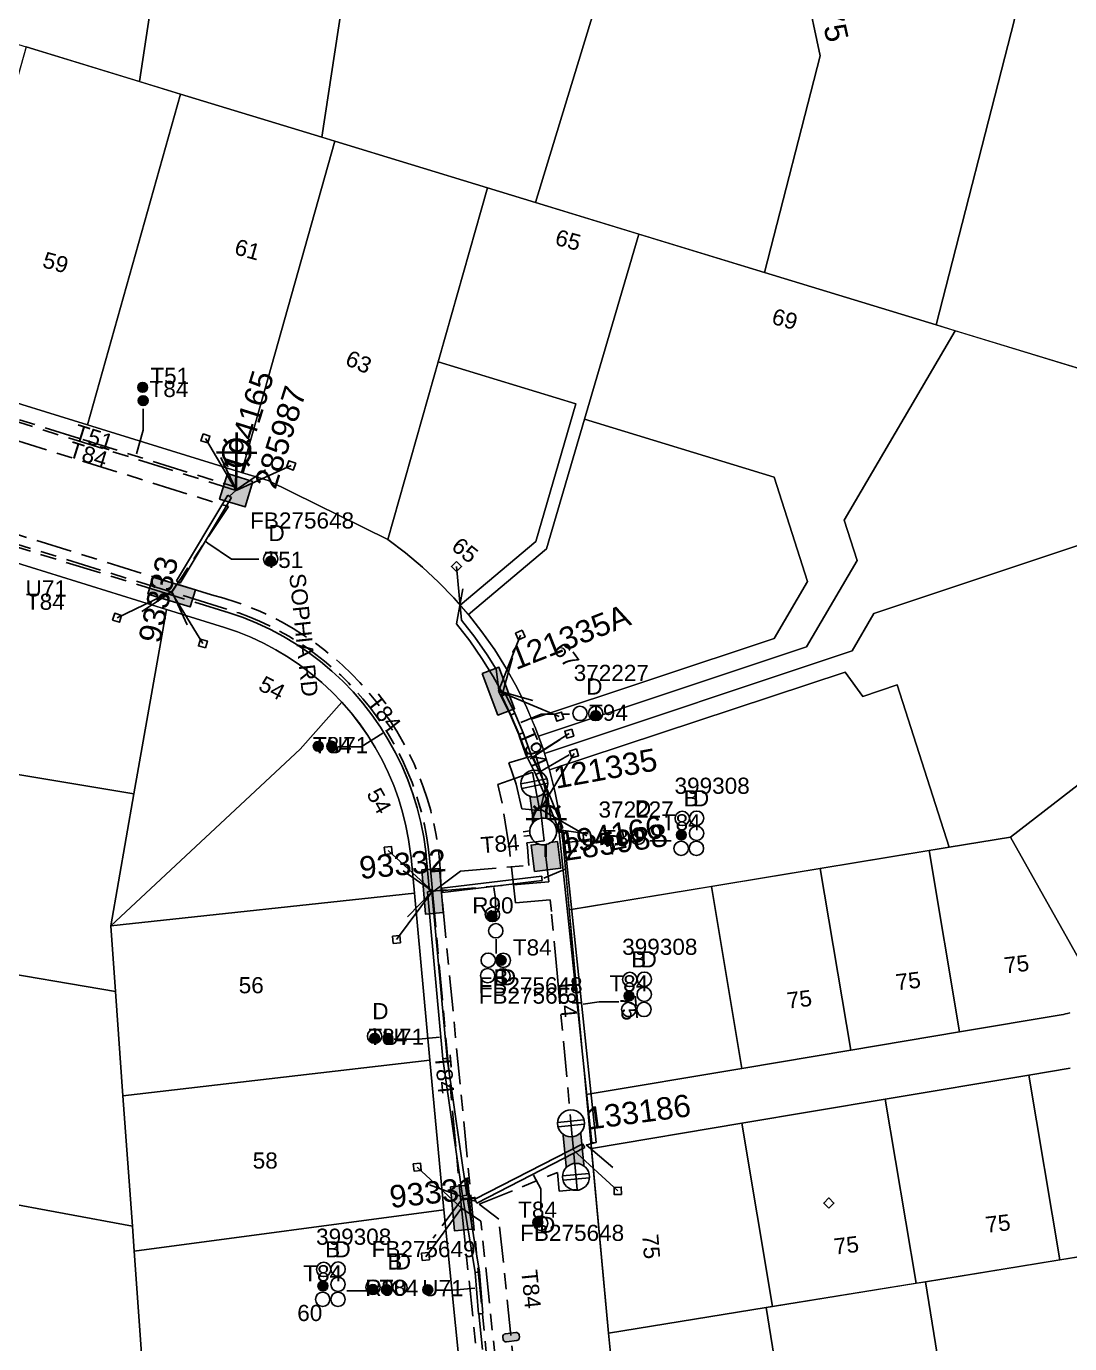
# Model space of a CAD drawing. Header units: metres. Extents: x 282960 to 285195, y 6134329 to 6136665.
# Drawn here: x 283231.8 to 283348.2, y 6135457 to 6135604 of the extents above; entities that cross this region are included whole.
import ezdxf
from ezdxf.enums import TextEntityAlignment as Align

# ---------------------------------------------------------------- set-up
doc = ezdxf.new("R2010")
doc.units = ezdxf.units.M
doc.linetypes.add('Cable Exist UG', pattern=[8.2, 4, -1.2, 1.8, -1.2])
doc.layers.get('0').update_dxf_attribs({"color": 6})
doc.layers.add('Cadastre Land Parcels_SP_EXT', color=9, linetype='Continuous', lineweight=5)
doc.layers.add('Cadastre Roads_SP_EXT', color=9, linetype='Continuous', lineweight=5)
for name, color, linetype in [('Duct_SP_EXT', 7, 'Continuous'), ('Equip_LV_EXT', 7, 'Continuous'), ('Equip_SP_SL_EXT', 7, 'Continuous'), ('Mains_HV_EXT', 7, 'Continuous'), ('Mains_LV_EXT', 7, 'Continuous'), ('Services_SP_EXT', 7, 'Continuous'), ('SupportsUG_SP_LV_EXT', 7, 'Continuous'), ('SupportsUG_SP_LV_SL_EXT', 7, 'Continuous'), ('Trench_SP_EXT', 7, 'Continuous')]:
    doc.layers.add(name, color=color, linetype=linetype)
doc.styles.add('COLUMN_LABEL', font='arial.ttf')
doc.styles.add('iecARIAL', font='arial.ttf', dxfattribs={"height": 2})
doc.styles.add('POLE_LABEL', font='arial.ttf')
doc.styles.get("Standard").update_dxf_attribs({"font": 'arial.ttf'})

# ---------------------------------------------------------------- blocks, each defined once
blk = doc.blocks.new('COLUMN_EXT')
blk.add_hatch(color=256).paths.add_polyline_path([(-1.49, 1.48), (-1.49, -1.49), (1.48, -1.49), (1.48, 1.48)])
blk.add_lwpolyline([(-1.49, -1.49), (1.48, -1.49), (1.48, 1.48), (-1.49, 1.48)], close=True)
for tag, height, style, flags, p in [('ASSET_NUM', 2.5, 'COLUMN_LABEL', 8, (2, 2)), ('STRUCTURE_PLANT_NUMBER', 0.2, 'POLE_LABEL', 9, (1.81, 0.03)), ('STREET_CODE', 0.2, 'COLUMN_LABEL', 9, (1.81, -0.2))]:
    blk.add_attdef(tag, text='', height=height, dxfattribs=dict(style=style, flags=flags)).set_placement(p, align=Align.MIDDLE_LEFT)
at = {"flags": 9}
for tag, p in [('COLUMN_TYPE', (1.81, -0.4)), ('OWNED_BY', (1.81, -0.6)), ('STATE', (1.81, -0.8)), ('USAGE', (1.81, -1)), ('LEGEND', (1.81, -1.2)), ('LOCATION', (1.81, -1.4)), ('STREETNAME', (1.81, -1.6)), ('SUBURB', (1.81, -1.8)), ('NOTES', (1.81, -2))]:
    blk.add_attdef(tag, text='', height=0.2, dxfattribs=at).set_placement(p, align=Align.MIDDLE_LEFT)
at = {"flags": 1}
blk.add_attdef('Z', (1.81, -2.35), '', height=0.2, dxfattribs=at)
blk = doc.blocks.new('PILLAR_EXT')
blk.add_hatch(color=256).paths.add_polyline_path([(-2.475, 0.99), (-2.475, -0.99), (2.475, -0.99), (2.475, 0.99)])
blk.add_lwpolyline([(-2.475, -0.99), (2.475, -0.99), (2.475, 0.99), (-2.475, 0.99)], close=True)
at = {"style": 'iecARIAL', "flags": 8}
blk.add_attdef('ASSET_NUM', (1.5, 3.5), '', height=2.5, dxfattribs=at)
for tag, p, flags in [('OWNED_BY', (0, -0.2), 9), ('STATE', (0, -0.4), 9), ('SUPPORT_TYPE', (0, -0.6), 9), ('USAGE', (0, -0.8), 9), ('LEGEND', (0, -1), 9), ('LOCATION', (0, -1.2), 9), ('NOTES', (0, -1.4), 9), ('PARENT', (0, -1.6), 9), ('STREETNAME', (0, -1.8), 9), ('SUBURB', (0, -2), 1)]:
    blk.add_attdef(tag, p, '', height=0.2, dxfattribs=dict(flags=flags))
blk = doc.blocks.new('DUCT_EXT')
blk.add_circle((0, 0.8), 0.8)
at = {"flags": 1}
blk.add_attdef('Z', (0, 0), '', height=0.2, dxfattribs=at)
at = {"flags": 9}
for tag, p in [('DUCT_CODE', (0, 0)), ('XSECT_TYPE', (0, -0.2)), ('STATE', (0, -0.6)), ('FB_REFERENCE', (0, -0.4)), ('NOTES', (0, -0.8))]:
    blk.add_attdef(tag, text='', height=0.2, dxfattribs=at).set_placement(p, align=Align.MIDDLE_LEFT)
blk = doc.blocks.new('SL_LANTERN_EXT')
at = {"lineweight": 40}
for p, q in [((0, 1.97), (0, 6.47)), ((-1.46, 5.68), (-1.06, 5.28)), ((1.46, 5.68), (1.06, 5.28)), ((-2.25, 4.22), (2.25, 4.22)), ((-1.46, 2.76), (-1.06, 3.16)), ((1.46, 2.76), (1.06, 3.16)), ((0, 0), (0, 2.72))]:
    blk.add_line(p, q, dxfattribs=at)
blk.add_circle((0, 4.22), 1.5, dxfattribs=at)
at = {"style": 'iecARIAL', "flags": 8}
blk.add_attdef('ASSET_NUM', (1.5, 1.5), '', height=2.5, dxfattribs=at)
for tag, p, height, flags in [('OPERATING_VOLTAGE', (0.98, -1.65), 0.2, 9), ('CONSTRUCTED_VOLTAGE', (0.98, -0.65), 0.2, 9), ('CONTROL_TYPE', (0.98, -0.85), 0.2, 9), ('LANTERN_PURPOSE', (0.98, -1.05), 0.2, 9), ('LANTERN_TYPE', (0.98, -1.25), 0.2, 9), ('NO_PHASES', (0.98, -1.45), 0.2, 9), ('LNUMBER', (2.18, -3.25), 2.5, 8), ('ORIENTATION', (0.98, -1.85), 0.2, 9), ('OWNED_BY', (0.98, -2.05), 0.2, 9), ('STATE', (0.98, -2.25), 0.2, 9), ('USAGE', (0.98, -2.45), 0.2, 9), ('CEXIST', (0.98, -2.65), 0.2, 9), ('CNEW', (0.98, -2.85), 0.2, 9), ('CNUMBER', (0.98, -3.05), 0.2, 9), ('CREMOVE', (0.98, -3.25), 0.2, 9), ('CREPLACE', (0.98, -3.45), 0.2, 9), ('LKINGHEIGHT', (0.98, -3.65), 0.2, 9), ('LBRACKET', (0.98, -3.85), 0.2, 9), ('LBRACKETVOCAB', (0.98, -4.05), 0.2, 9), ('LCATEGORY', (0.98, -4.25), 0.2, 9), ('LCHARGE1', (0.98, -4.45), 0.2, 9), ('LCHARGE1PERCENT', (0.98, -4.65), 0.2, 9), ('LCHARGE2', (0.98, -4.85), 0.2, 9), ('LCHARGE2PERCENT', (0.98, -5.05), 0.2, 9), ('LCHARGE3', (0.98, -5.25), 0.2, 9), ('LCHARGE3PERCENT', (0.98, -5.45), 0.2, 9), ('LEXIST', (0.98, -5.65), 0.2, 9), ('LLAMP', (0.98, -5.85), 0.2, 9), ('LLAMPVOCAB', (0.98, -6.05), 0.2, 9), ('LMAST', (0.98, -6.25), 0.2, 9), ('LMASTVOCAB', (0.98, -6.45), 0.2, 9), ('LNEW', (0.98, -6.65), 0.2, 9), ('LANTNUMBER', (0.98, -6.85), 0.2, 9), ('LOUTREACH', (0.98, -7.25), 0.2, 9), ('LOUTREACHVOCAB', (0.98, -7.45), 0.2, 9), ('LRATECODE', (0.98, -7.65), 0.2, 9), ('LREMOVE', (0.98, -7.85), 0.2, 9), ('LREPLACE', (0.98, -8.05), 0.2, 9), ('LTYPE', (0.98, -8.25), 0.2, 9), ('LTYPEVOCAB', (0.98, -8.45), 0.2, 9), ('LEGEND', (0.98, -8.65), 0.2, 9), ('LOCATION', (0.98, -8.85), 0.2, 9), ('STREETNAME', (0.98, -9.25), 0.2, 9), ('SUBURB', (0.98, -9.45), 0.2, 1), ('NOTES', (0.98, -9.05), 0.2, 9)]:
    blk.add_attdef(tag, p, '', height=height, dxfattribs=dict(flags=flags))
blk = doc.blocks.new('CCP_EXT')
at = {"flags": 9}
for tag, p in [('STATE', (0, -1.8)), ('LIFE_SUPPORT', (0, -1.6)), ('NOTES', (0, -2))]:
    blk.add_attdef(tag, text='', height=0.2, dxfattribs=at).set_placement(p, align=Align.MIDDLE_LEFT)
blk.add_wipeout([(0, 0.57), (0.57, 0), (0, -0.57), (-0.57, 0)])
blk.add_lwpolyline([(-0.57, 0), (0, 0.57), (0.57, 0), (0, -0.57), (-0.57, 0)])
at = {"flags": 1}
blk.add_attdef('Z', (0, 0), '', height=0.2, dxfattribs=at)
at = {"flags": 9}
for tag, p in [('CCP_TYPE', (0, 0)), ('CONSTRUCTED_VOLTAGE', (0, -0.2)), ('OPERATING_VOLTAGE', (0, -0.6)), ('ORIENTATION', (0, -0.8)), ('OWNED_BY', (0, -1)), ('NO_PHASES', (0, -0.4)), ('USAGE', (0, -1.2)), ('LEGEND', (0, -1.4))]:
    blk.add_attdef(tag, text='', height=0.2, dxfattribs=at).set_placement(p, align=Align.MIDDLE_LEFT)
blk = doc.blocks.new('LV_STJ_EXT')
h = blk.add_hatch(color=256)
edge = h.paths.add_edge_path()
edge.add_ellipse((-0.59, 0.13), major_axis=(0.226, 0.226), ratio=1, start_angle=45, end_angle=135)
edge.add_line((-0.91, 0.13), (-0.91, -0.13))
edge.add_ellipse((-0.59, -0.13), major_axis=(0.226, 0.226), ratio=1, start_angle=135, end_angle=225)
edge.add_line((-0.59, -0.45), (0.59, -0.45))
edge.add_ellipse((0.59, -0.13), major_axis=(-0.226, 0.226), ratio=1, start_angle=135, end_angle=225)
edge.add_line((0.91, -0.13), (0.91, 0.13))
edge.add_ellipse((0.59, 0.13), major_axis=(-0.226, 0.226), ratio=1, start_angle=225, end_angle=315)
edge.add_line((0.59, 0.45), (-0.59, 0.45))
blk.add_lwpolyline([(-0.91, 0.13), (-0.91, -0.13, 0.414214), (-0.59, -0.45), (0.59, -0.45, 0.414214), (0.91, -0.13), (0.91, 0.13, 0.414214), (0.59, 0.45), (-0.59, 0.45, 0.414214)], format="xyb", close=True)
at = {"flags": 1}
blk.add_attdef('Z', (0, 0), '', height=0.2, dxfattribs=at)
at = {"flags": 9}
for tag, p in [('ORIENTATION', (0, 0)), ('USAGE', (0, -0.2)), ('LEGEND', (0, -0.4)), ('NOTES', (0, -0.6))]:
    blk.add_attdef(tag, text='', height=0.2, dxfattribs=at).set_placement(p, align=Align.MIDDLE_LEFT)
blk = doc.blocks.new('LV_UG_LINKS_CLOSED_EXT')
blk.add_wipeout([(-1.06, 1.06), (-1.18, 0.92), (-1.29, 0.76), (-1.37, 0.59), (-1.43, 0.42), (-1.48, 0.23), (-1.49, 0.05), (-1.49, -0.14), (-1.46, -0.33), (-1.41, -0.51), (-1.33, -0.68), (-1.24, -0.84), (-1.12, -0.99), (-0.99, -1.12), (-0.84, -1.24), (-0.68, -1.33), (-0.51, -1.41), (-0.33, -1.46), (-0.14, -1.49), (0.05, -1.49), (0.23, -1.48), (0.42, -1.43), (0.59, -1.37), (0.76, -1.29), (0.92, -1.18), (1.06, -1.06), (1.18, -0.92), (1.29, -0.76), (1.37, -0.59), (1.43, -0.42), (1.48, -0.23), (1.49, -0.05), (1.49, 0.14), (1.46, 0.33), (1.41, 0.51), (1.33, 0.68), (1.24, 0.84), (1.12, 0.99), (0.99, 1.12), (0.84, 1.24), (0.68, 1.33), (0.51, 1.41), (0.33, 1.46), (0.14, 1.49), (-0.05, 1.49), (-0.23, 1.48), (-0.42, 1.43), (-0.59, 1.37), (-0.76, 1.29), (-0.92, 1.18)])
for p, q in [((-0.25, -1.48), (-0.25, 1.48)), ((0.25, -1.48), (0.25, 1.48))]:
    blk.add_line(p, q)
blk.add_circle((0, 0), 1.5)
at = {"flags": 9}
for tag, p in [('ACTUAL_STATUS', (0, 0)), ('CONSTRUCTED_VOLTAGE', (0, -0.2)), ('OPERATING_VOLTAGE', (0, -0.6)), ('ORIENTATION', (0, -0.8)), ('STATE', (0, -1)), ('SWITCH_TYPE', (0, -1.2)), ('NO_PHASES', (0, -0.4)), ('USAGE', (0, -1.4)), ('NOTES', (0, -1.6))]:
    blk.add_attdef(tag, text='', height=0.2, dxfattribs=at).set_placement(p, align=Align.MIDDLE_LEFT)
at = {"flags": 1}
blk.add_attdef('Z', (0, 0), '', height=0.2, dxfattribs=at)
blk = doc.blocks.new('LV_UG_LINKS_OPEN_EXT')
for p, q in [((-0.25, 1.47), (-0.25, 2.22)), ((0.25, 1.47), (0.25, 2.22)), ((-0.25, -1.47), (-0.25, -2.22)), ((0.25, -1.47), (0.25, -2.22))]:
    blk.add_line(p, q)
at = {"flags": 9}
for tag, p in [('ACTUAL_STATUS', (0, 0)), ('CONSTRUCTED_VOLTAGE', (0, -0.2)), ('OPERATING_VOLTAGE', (0, -0.6)), ('ORIENTATION', (0, -0.8)), ('STATE', (0, -1)), ('SWITCH_TYPE', (0, -1.2)), ('NO_PHASES', (0, -0.4)), ('USAGE', (0, -1.4)), ('NOTES', (0, -1.6))]:
    blk.add_attdef(tag, text='', height=0.2, dxfattribs=at).set_placement(p, align=Align.MIDDLE_LEFT)
at = {"flags": 1}
blk.add_attdef('Z', (0, 0), '', height=0.2, dxfattribs=at)
blk.add_wipeout([(-0.25, 1.47), (-0.43, 1.43), (-0.61, 1.36), (-0.77, 1.28), (-0.93, 1.17), (-1.07, 1.05), (-1.19, 0.9), (-1.29, 0.75), (-1.38, 0.58), (-1.44, 0.4), (-1.48, 0.22), (-1.49, 0.03), (-1.49, -0.16), (-1.45, -0.34), (-1.4, -0.52), (-1.32, -0.69), (-1.23, -0.85), (-1.11, -1), (-0.98, -1.13), (-0.83, -1.24), (-0.66, -1.34), (-0.49, -1.41), (-0.31, -1.46), (-0.13, -1.49), (0.06, -1.49), (0.25, -1.47), (0.43, -1.43), (0.61, -1.36), (0.77, -1.28), (0.93, -1.17), (1.07, -1.05), (1.19, -0.9), (1.29, -0.75), (1.38, -0.58), (1.44, -0.4), (1.48, -0.22), (1.49, -0.03), (1.49, 0.16), (1.45, 0.34), (1.4, 0.52), (1.32, 0.69), (1.23, 0.85), (1.11, 1), (0.98, 1.13), (0.83, 1.24), (0.66, 1.34), (0.49, 1.41), (0.31, 1.46), (0.13, 1.49), (-0.06, 1.49)])
blk.add_lwpolyline([(0, -1.49, 1), (0, 1.49, 1)], format="xyb", close=True)
blk = doc.blocks.new('CABLE_LARGE_EXT')
h = blk.add_hatch(color=256)
edge = h.paths.add_edge_path()
edge.add_arc((0, 0.55), 0.55, 0, 360)
blk.add_circle((0, 0.55), 0.55)
at = {"flags": 1}
blk.add_attdef('Z', (0, 0), '', height=0.2, dxfattribs=at)
at = {"flags": 9}
for tag, p in [('COND_CODE', (0, 0)), ('STATE', (0, -0.4)), ('XSECT_SIZE', (0, -0.6)), ('FB_REFERENCE', (0, -0.2)), ('NOTES', (0, -0.8))]:
    blk.add_attdef(tag, text='', height=0.2, dxfattribs=at).set_placement(p, align=Align.MIDDLE_LEFT)

msp = doc.modelspace()

# ---------------------------------------------------------------- linework, layer by layer
at = {"layer": 'Cadastre Land Parcels_SP_EXT', "linetype": 'Continuous'}
for points in [[(283269.18, 6135620.37), (283270.05, 6135626.12), (283236.28, 6135638.99), (283236.04, 6135638.76), (283235.79, 6135638.53), (283235.54, 6135638.31), (283235.28, 6135638.1), (283235.02, 6135637.89), (283234.75, 6135637.69), (283234.48, 6135637.5), (283234.2, 6135637.31), (283233.92, 6135637.13), (283233.64, 6135636.95), (283233.35, 6135636.79), (283233.05, 6135636.63), (283249.01, 6135627.78), (283244.47, 6135597.8), (283249.05, 6135596.4), (283264.82, 6135591.58), (283269.18, 6135620.37)], [(283361.91, 6135601.67), (283363.01, 6135605.95), (283329.89, 6135621.48), (283329.88, 6135621.14), (283329.86, 6135620.81), (283329.83, 6135620.48), (283329.79, 6135620.15), (283329.74, 6135619.82), (283329.69, 6135619.49), (283329.63, 6135619.16), (283329.56, 6135618.84), (283329.49, 6135618.51), (283329.4, 6135618.19), (283329.31, 6135617.87), (283329.21, 6135617.55), (283329.1, 6135617.24), (283328.99, 6135616.92), (283328.87, 6135616.61), (283342.06, 6135604.71), (283333.32, 6135570.64), (283352.46, 6135564.79), (283361.91, 6135601.67)], [(283269.18, 6135620.37), (283264.82, 6135591.58), (283266.26, 6135591.14), (283283.29, 6135585.93), (283288.64, 6135584.3), (283296.4, 6135609.8), (283303.24, 6135616.01), (283303.1, 6135616.31), (283302.97, 6135616.62), (283302.85, 6135616.93), (283302.73, 6135617.24), (283302.62, 6135617.55), (283302.52, 6135617.87), (283302.43, 6135618.19), (283302.34, 6135618.51), (283302.27, 6135618.84), (283302.2, 6135619.16), (283302.13, 6135619.49), (283302.08, 6135619.82), (283302.03, 6135620.15), (283302, 6135620.48), (283301.97, 6135620.81), (283293.83, 6135616.23), (283269.18, 6135620.37)], [(283221.45, 6135564.8), (283226.6, 6135563.2), (283238.65, 6135559.48), (283249.05, 6135596.4), (283231.83, 6135601.66), (283221.45, 6135564.8)], [(283238.65, 6135559.48), (283255.85, 6135554.16), (283266.26, 6135591.14), (283264.82, 6135591.58), (283249.05, 6135596.4), (283238.65, 6135559.48)], [(283255.85, 6135554.16), (283258.83, 6135553.29), (283272.17, 6135546.68), (283283.29, 6135585.93), (283266.26, 6135591.14), (283255.85, 6135554.16)], [(283289.87, 6135545.64), (283294.11, 6135560.13), (283300.15, 6135580.78), (283288.64, 6135584.3), (283283.29, 6135585.93), (283277.79, 6135566.52), (283293.14, 6135561.82), (283288.67, 6135546.46), (283280.25, 6135539.36), (283281.16, 6135538.32), (283289.87, 6135545.64)], [(283318.87, 6135534.71), (283324.52, 6135544.36), (283323.07, 6135548.86), (283335.45, 6135569.99), (283333.32, 6135570.64), (283314.2, 6135576.48), (283300.15, 6135580.78), (283294.11, 6135560.13), (283315.25, 6135553.66), (283319, 6135542), (283315.28, 6135535.64), (283288.21, 6135526.63), (283288.63, 6135525.65), (283288.97, 6135524.74), (283318.87, 6135534.71)], [(283323.95, 6135534.27), (283326.38, 6135538.42), (283363.88, 6135550.92), (283367.39, 6135560.23), (283352.46, 6135564.79), (283335.45, 6135569.99), (283323.07, 6135548.86), (283324.52, 6135544.36), (283318.87, 6135534.71), (283288.97, 6135524.74), (283289.48, 6135523.34), (283289.64, 6135522.81), (283323.95, 6135534.27)], [(283288.67, 6135546.46), (283293.14, 6135561.82), (283277.79, 6135566.52), (283272.17, 6135546.68), (283274.14, 6135545.2), (283276.03, 6135543.62), (283277.83, 6135541.95), (283279.54, 6135540.18), (283280.25, 6135539.36), (283288.67, 6135546.46)], [(283315.28, 6135535.64), (283319, 6135542), (283315.25, 6135553.66), (283294.11, 6135560.13), (283289.87, 6135545.64), (283281.16, 6135538.32), (283282.67, 6135536.38), (283284.09, 6135534.37), (283285.39, 6135532.28), (283286.59, 6135530.13), (283287.67, 6135527.92), (283288.21, 6135526.63), (283315.28, 6135535.64)], [(283363.88, 6135550.92), (283326.38, 6135538.42), (283323.95, 6135534.27), (283289.64, 6135522.81), (283290.2, 6135520.99), (283323.19, 6135531.88), (283325.14, 6135529.17), (283328.99, 6135530.46), (283334.8, 6135512.36), (283341.63, 6135513.49), (283353.14, 6135522.37), (283363.88, 6135550.92)], [(283243.84, 6135518.31), (283247.46, 6135538.9), (283222.32, 6135546.7), (283217.88, 6135543.93), (283217.64, 6135542.42), (283214.61, 6135523.18), (283243.84, 6135518.31)], [(283262.38, 6135523.31), (283267.03, 6135528.54), (283265.94, 6135529.67), (283264.79, 6135530.74), (283263.59, 6135531.76), (283262.33, 6135532.7), (283261.03, 6135533.58), (283259.68, 6135534.39), (283258.3, 6135535.13), (283256.87, 6135535.79), (283255.41, 6135536.38), (283253.93, 6135536.89), (283247.46, 6135538.9), (283243.84, 6135518.31), (283241.25, 6135503.58), (283262.38, 6135523.31)], [(283323.19, 6135531.88), (283290.2, 6135520.99), (283290.8, 6135518.6), (283291.27, 6135516.18), (283291.61, 6135513.74), (283291.71, 6135512.76), (283292.4, 6135505.36), (283334.8, 6135512.36), (283328.99, 6135530.46), (283325.14, 6135529.17), (283323.19, 6135531.88)], [(283275.13, 6135507.24), (283274.76, 6135511.22), (283274.71, 6135511.66), (283274.49, 6135513.21), (283274.19, 6135514.76), (283273.81, 6135516.28), (283273.36, 6135517.78), (283272.82, 6135519.26), (283272.21, 6135520.71), (283271.52, 6135522.12), (283270.76, 6135523.5), (283269.93, 6135524.83), (283269.02, 6135526.12), (283268.06, 6135527.35), (283267.03, 6135528.54), (283262.38, 6135523.31), (283241.25, 6135503.58), (283275.13, 6135507.24)], [(283243.84, 6135518.31), (283214.61, 6135523.18), (283211.18, 6135501.45), (283241.78, 6135496.27), (283241.25, 6135503.58), (283243.84, 6135518.31)], [(283335.95, 6135491.75), (283332.56, 6135511.99), (283320.41, 6135509.98), (283323.81, 6135489.71), (283335.95, 6135491.75)], [(283323.81, 6135489.71), (283320.41, 6135509.98), (283308.26, 6135507.98), (283311.66, 6135487.67), (283323.81, 6135489.71)], [(283276.86, 6135488.61), (283275.13, 6135507.24), (283241.25, 6135503.58), (283241.78, 6135496.27), (283242.62, 6135484.61), (283276.86, 6135488.61)], [(283311.66, 6135487.67), (283308.26, 6135507.98), (283292.4, 6135505.36), (283294.31, 6135484.75), (283311.66, 6135487.67)], [(283278.42, 6135471.88), (283276.86, 6135488.61), (283242.62, 6135484.61), (283243.67, 6135470.08), (283243.87, 6135467.28), (283278.42, 6135471.88)], [(283332.15, 6135463.88), (283347.13, 6135466.31), (283343.67, 6135486.93), (283327.66, 6135484.24), (283331.09, 6135463.71), (283332.15, 6135463.88)], [(283331.09, 6135463.71), (283327.66, 6135484.24), (283311.65, 6135481.55), (283315.07, 6135461.11), (283331.09, 6135463.71)], [(283314.36, 6135460.99), (283315.07, 6135461.11), (283311.65, 6135481.55), (283294.87, 6135478.73), (283296.78, 6135458.14), (283314.36, 6135460.99)], [(283243.67, 6135470.08), (283213.15, 6135475.72), (283213.08, 6135474.99), (283212.97, 6135474.26), (283212.83, 6135473.55), (283212.65, 6135472.83), (283212.43, 6135472.13), (283212.17, 6135471.45), (283211.88, 6135470.77), (283211.56, 6135470.12), (283211.19, 6135469.48), (283210.8, 6135468.86), (283210.38, 6135468.26), (283209.92, 6135467.69), (283209.44, 6135467.14), (283208.92, 6135466.61), (283208.38, 6135466.12), (283207.82, 6135465.65), (283207.61, 6135465.49), (283229.87, 6135432.78), (283237.4, 6135442.77), (283244.92, 6135452.73), (283243.87, 6135467.28), (283243.67, 6135470.08)], [(283281.01, 6135446.07), (283278.42, 6135471.88), (283243.87, 6135467.28), (283244.92, 6135452.73), (283281.01, 6135446.07)], [(283349.94, 6135466.76), (283332.15, 6135463.88), (283337.86, 6135428.35), (283355.6, 6135431.28), (283349.94, 6135466.76)], [(283320.11, 6135425.42), (283337.86, 6135428.35), (283332.15, 6135463.88), (283314.36, 6135460.99), (283320.11, 6135425.42)], [(283320.11, 6135425.42), (283314.36, 6135460.99), (283296.78, 6135458.14), (283299.99, 6135426.15), (283304.33, 6135422.82), (283320.11, 6135425.42)]]:
    msp.add_lwpolyline(points, close=True, dxfattribs=at)
for points in [[(283220.32, 6135605.18), (283231.83, 6135601.66), (283244.47, 6135597.8), (283249.01, 6135627.78)], [(283296.4, 6135609.8), (283288.64, 6135584.3), (283314.2, 6135576.48), (283320.41, 6135600.66), (283318.81, 6135608.21)], [(283318.81, 6135608.21), (283320.41, 6135600.66), (283314.2, 6135576.48), (283333.32, 6135570.64), (283342.06, 6135604.71)], [(283353.14, 6135522.37), (283341.63, 6135513.49), (283351.55, 6135495.81)], [(283351.55, 6135495.81), (283341.63, 6135513.49), (283334.8, 6135512.36), (283332.56, 6135511.99), (283335.95, 6135491.75), (283347.29, 6135493.65), (283347.29, 6135493.65), (283347.53, 6135493.7), (283347.77, 6135493.75), (283348, 6135493.81), (283348.24, 6135493.87)], [(283213.15, 6135475.72), (283243.67, 6135470.08), (283242.62, 6135484.61), (283241.78, 6135496.27), (283241.78, 6135496.27), (283211.18, 6135501.45)], [(283348.24, 6135493.87), (283348, 6135493.81), (283347.77, 6135493.75), (283347.53, 6135493.7), (283347.29, 6135493.65), (283335.95, 6135491.75), (283323.81, 6135489.71), (283311.66, 6135487.67), (283294.31, 6135484.75), (283294.87, 6135478.73), (283311.65, 6135481.55), (283327.66, 6135484.24), (283343.67, 6135486.93), (283348.29, 6135487.71)], [(283348.29, 6135487.71), (283343.67, 6135486.93), (283347.13, 6135466.31), (283349.94, 6135466.76)]]:
    msp.add_lwpolyline(points, dxfattribs=at)
at = {"layer": 'Duct_SP_EXT'}
for p, q in [((283248.58, 6135542.07), (283254.31, 6135551.63)), ((283248.99, 6135541.83), (283254.72, 6135551.39)), ((283254.31, 6135551.63), (283254.52, 6135551.51)), ((283254.72, 6135551.39), (283254.52, 6135551.51)), ((283248.58, 6135542.07), (283248.78, 6135541.95)), ((283248.99, 6135541.83), (283248.78, 6135541.95)), ((283284.77, 6135529.4), (283284.98, 6135529.52)), ((283284.87, 6135529.23), (283284.77, 6135529.4)), ((283284.87, 6135529.23), (283285.08, 6135529.34)), ((283285.9, 6135527.11), (283284.87, 6135529.23)), ((283285.19, 6135529.63), (283284.98, 6135529.52)), ((283285.29, 6135529.45), (283285.08, 6135529.34)), ((283285.29, 6135529.45), (283285.19, 6135529.63)), ((283286.34, 6135527.31), (283285.29, 6135529.45)), ((283285.9, 6135527.11), (283286.12, 6135527.21)), ((283286.83, 6135524.94), (283285.9, 6135527.11)), ((283286.34, 6135527.31), (283286.12, 6135527.21)), ((283287.27, 6135525.11), (283286.34, 6135527.31)), ((283286.83, 6135524.94), (283287.05, 6135525.03)), ((283287.64, 6135522.72), (283286.83, 6135524.94)), ((283287.27, 6135525.11), (283287.05, 6135525.03)), ((283288.09, 6135522.87), (283287.27, 6135525.11)), ((283287.64, 6135522.72), (283287.86, 6135522.8)), ((283287.75, 6135522.36), (283287.64, 6135522.72)), ((283287.75, 6135522.36), (283287.98, 6135522.43)), ((283287.76, 6135522.32), (283287.98, 6135522.43)), ((283288.09, 6135522.87), (283287.86, 6135522.8)), ((283288.19, 6135522.54), (283287.98, 6135522.43)), ((283288.21, 6135522.5), (283287.98, 6135522.43)), ((283288.21, 6135522.5), (283288.09, 6135522.87)), ((283278.19, 6135507.8), (283289.33, 6135509.13)), ((283278.25, 6135507.32), (283289.39, 6135508.65)), ((283289.33, 6135509.13), (283289.36, 6135508.89)), ((283289.39, 6135508.65), (283289.36, 6135508.89)), ((283276.58, 6135507.37), (283276.82, 6135507.4)), ((283278.32, 6135488.74), (283276.58, 6135507.37)), ((283277.06, 6135507.42), (283276.82, 6135507.4)), ((283278.79, 6135488.8), (283277.06, 6135507.42)), ((283278.19, 6135507.8), (283278.22, 6135507.56)), ((283278.25, 6135507.32), (283278.22, 6135507.56)), ((283278.32, 6135488.74), (283278.56, 6135488.77)), ((283280.49, 6135473.46), (283278.32, 6135488.74)), ((283278.79, 6135488.8), (283278.56, 6135488.77)), ((283280.97, 6135473.53), (283278.79, 6135488.8)), ((283294.13, 6135478.84), (283294.02, 6135479.05)), ((283295.42, 6135479.42), (283295.18, 6135479.39)), ((283280.49, 6135473.46), (283280.73, 6135473.49)), ((283280.58, 6135473.06), (283280.82, 6135473.1)), ((283280.58, 6135473.06), (283281.9, 6135464.9)), ((283280.97, 6135473.53), (283280.73, 6135473.49)), ((283281.05, 6135473.14), (283280.82, 6135473.1)), ((283281.05, 6135473.14), (283282.38, 6135464.96)), ((283281.86, 6135473.07), (283281.97, 6135472.86)), ((283282.08, 6135472.64), (283281.97, 6135472.86)), ((283281.9, 6135464.9), (283282.14, 6135464.93)), ((283281.9, 6135464.9), (283282.28, 6135460.28)), ((283282.38, 6135464.96), (283282.14, 6135464.93)), ((283282.38, 6135464.96), (283282.76, 6135460.32)), ((283282.28, 6135460.28), (283282.52, 6135460.3)), ((283282.76, 6135460.32), (283282.52, 6135460.3))]:
    msp.add_line(p, q, dxfattribs=at)
for points in [[(283244.87, 6135561.26), (283244.87, 6135558.88), (283244.12, 6135556.27)], [(283257.76, 6135544.5), (283254.72, 6135544.5), (283252.09, 6135546.3), (283251.89, 6135546.43)], [(283292.43, 6135527.22), (283289.27, 6135527.22), (283287.01, 6135526.27)], [(283266.61, 6135523.57), (283269.2, 6135523.57), (283271.61, 6135525.08)], [(283303.77, 6135513.06), (283301.41, 6135513.06)], [(283284.16, 6135505.2), (283284.17, 6135506.59), (283284, 6135507.87)], [(283284.26, 6135500.51), (283284.26, 6135502.09)], [(283297.93, 6135495.09), (283295.74, 6135495.09), (283293.96, 6135494.85)], [(283272.87, 6135490.95), (283275.63, 6135490.95), (283277.94, 6135491.18)], [(283289.25, 6135471.72), (283289.25, 6135474.23), (283288.43, 6135475.75)], [(283267.58, 6135462.85), (283269.8, 6135462.85)], [(283277.65, 6135462.92), (283279.42, 6135462.92), (283281.89, 6135463.17)]]:
    msp.add_lwpolyline(points, dxfattribs=at)
at = {"layer": 'Mains_LV_EXT', "linetype": 'Cable Exist UG'}
for points in [[(283247.96, 6135540.86), (283199.78, 6135555.77)], [(283289.81, 6135511.29), (283290.12, 6135508.49), (283277.15, 6135507.44)], [(283277.15, 6135507.44), (283280.38, 6135472.1)], [(283280.38, 6135472.15), (283283.09, 6135446.04)]]:
    msp.add_lwpolyline(points, dxfattribs=at)
for points in [[(283279.65, 6135417.67), (283280.52, 6135420.02), (283280.52, 6135420.02, 0.112415), (283283.67, 6135439.44), (283283.67, 6135439.44), (283283.38, 6135442.74), (283285.2, 6135445.16), (283282.55, 6135470.65), (283280.38, 6135472.1)], [(283288.84, 6135394.53), (283288.01, 6135401.56), (283284.35, 6135405.23), (283284.35, 6135405.23), (283281.61, 6135418.1), (283282.37, 6135419.27), (283282.37, 6135419.27, 0.112415), (283285.67, 6135439.56), (283285.67, 6135439.56), (283285.67, 6135439.59), (283285.44, 6135442.15), (283287.27, 6135444.58), (283285.91, 6135457.71)]]:
    msp.add_lwpolyline(points, format="xyb", dxfattribs=at)
at = {"layer": 'Trench_SP_EXT', "linetype": 'Cable Exist UG'}
for points in [[(283255.23, 6135552.22), (283253.32, 6135556.34)], [(283255.23, 6135552.22), (283259.07, 6135554.84)], [(283254.49, 6135551.52), (283255.21, 6135552.15)], [(283247.95, 6135540.53), (283222.83, 6135548.32), (283221.23, 6135548.8)], [(283248.06, 6135540.88), (283248.88, 6135542.1)], [(283248.08, 6135540.84), (283244.23, 6135538.34)], [(283248.11, 6135540.81), (283250, 6135536.68)], [(283285.1, 6135529.3), (283283.93, 6135531.42), (283282.67, 6135533.43), (283281.31, 6135535.37), (283279.82, 6135537.27), (283280.55, 6135541.35)], [(283284.98, 6135529.67), (283286.21, 6135533.94)], [(283284.51, 6135529.8), (283289.17, 6135528.49)], [(283277.15, 6135507.44), (283273.35, 6135510.09)], [(283289.58, 6135508.92), (283291.94, 6135509.92)], [(283277.15, 6135507.44), (283273.91, 6135504.11)], [(283278.69, 6135507.61), (283277.15, 6135507.44)], [(283294.28, 6135479.1), (283295.18, 6135479.39)], [(283294.28, 6135479.14), (283297.27, 6135476.63)], [(283280.58, 6135473.32), (283276.65, 6135474.73)], [(283280.62, 6135473.32), (283277.23, 6135468.75)], [(283280.82, 6135473.1), (283281.97, 6135472.86)], [(283282.3, 6135460.3), (283282.73, 6135456.14)]]:
    msp.add_lwpolyline(points, dxfattribs=at)

# ---------------------------------------------------------------- block references
at = {"layer": 'Duct_SP_EXT'}
for name, p in [('CABLE_LARGE_EXT', (283244.82, 6135563.12)), ('CABLE_LARGE_EXT', (283244.87, 6135561.64)), ('DUCT_EXT', (283259.1, 6135543.72)), ('CABLE_LARGE_EXT', (283259.1, 6135543.72)), ('DUCT_EXT', (283293.6, 6135526.49)), ('DUCT_EXT', (283295.35, 6135526.49)), ('CABLE_LARGE_EXT', (283295.35, 6135526.49)), ('CABLE_LARGE_EXT', (283264.4, 6135523.07)), ('CABLE_LARGE_EXT', (283265.9, 6135523.08)), ('DUCT_EXT', (283305.01, 6135514.77)), ('DUCT_EXT', (283306.62, 6135514.8)), ('DUCT_EXT', (283300.07, 6135512.66)), ('CABLE_LARGE_EXT', (283304.91, 6135513.18)), ('DUCT_EXT', (283306.61, 6135513.11)), ('CABLE_LARGE_EXT', (283296.74, 6135512.63)), ('DUCT_EXT', (283304.89, 6135511.43)), ('DUCT_EXT', (283306.59, 6135511.43)), ('DUCT_EXT', (283283.84, 6135504.06)), ('CABLE_LARGE_EXT', (283283.77, 6135504.12)), ('DUCT_EXT', (283284.21, 6135502.23)), ('DUCT_EXT', (283299.16, 6135496.8)), ('DUCT_EXT', (283300.78, 6135496.83)), ('DUCT_EXT', (283300.77, 6135495.14)), ('DUCT_EXT', (283299.05, 6135493.46)), ('CABLE_LARGE_EXT', (283299.07, 6135495.21)), ('DUCT_EXT', (283300.75, 6135493.46)), ('DUCT_EXT', (283270.69, 6135490.48)), ('CABLE_LARGE_EXT', (283270.69, 6135490.48)), ('CABLE_LARGE_EXT', (283272.19, 6135490.47)), ('CABLE_LARGE_EXT', (283288.89, 6135469.95)), ('DUCT_EXT', (283289.21, 6135469.6)), ('DUCT_EXT', (283265.01, 6135464.45)), ('DUCT_EXT', (283266.62, 6135464.48)), ('DUCT_EXT', (283266.61, 6135462.79)), ('DUCT_EXT', (283264.9, 6135461.11)), ('CABLE_LARGE_EXT', (283264.92, 6135462.86)), ('DUCT_EXT', (283266.6, 6135461.11)), ('DUCT_EXT', (283270.51, 6135462.46)), ('CABLE_LARGE_EXT', (283270.51, 6135462.46)), ('CABLE_LARGE_EXT', (283272.01, 6135462.44)), ('DUCT_EXT', (283273.51, 6135462.43)), ('CABLE_LARGE_EXT', (283276.62, 6135462.43))]:
    msp.add_blockref(name, p, dxfattribs=at)
for name, p, rotation in [('DUCT_EXT', (283282.56, 6135499.77), 268.5121324746359), ('DUCT_EXT', (283284.25, 6135499.74), 269.473817344045), ('CABLE_LARGE_EXT', (283284.25, 6135499.74), 270.9291112659917), ('DUCT_EXT', (283282.5, 6135498.03), 269.9999999999998), ('DUCT_EXT', (283284.2, 6135498), 269.9999999999998)]:
    msp.add_blockref(name, p, dxfattribs=dict(at, rotation=rotation))
at = {"layer": 'Equip_LV_EXT', "rotation": 7.17499365033841}
msp.add_blockref('LV_STJ_EXT', (283285.92, 6135457.69), dxfattribs=at)
at = {"layer": 'Equip_SP_SL_EXT'}
ref = msp.add_blockref('SL_LANTERN_EXT', (283255.25, 6135552.18), dxfattribs=dict(at, rotation=359.2782889867547))
ref.add_attrib('ASSET_NUM', '194165', dxfattribs={"layer": '0', "height": 2.5, "rotation": 72.6129, "style": 'iecARIAL'}).set_placement((283256.75, 6135553.68), align=Align.BOTTOM_LEFT)
ref = msp.add_blockref('SL_LANTERN_EXT', (283289.81, 6135511.29), dxfattribs=dict(at, rotation=359.3086480177732))
ref.add_attrib('ASSET_NUM', '194166', dxfattribs={"layer": '0', "height": 2.5, "rotation": 9.269, "style": 'iecARIAL'}).set_placement((283291.31, 6135512.79), align=Align.MIDDLE_LEFT)
at = {"layer": 'SupportsUG_SP_LV_EXT'}
ref = msp.add_blockref('PILLAR_EXT', (283318.4, 6135610.17), dxfattribs=dict(at, rotation=10.18053902741013))
ref.add_attrib('ASSET_NUM', '106075', dxfattribs={"layer": '0', "height": 2.5, "rotation": 282.3771, "style": 'iecARIAL'}).set_placement((283319.9, 6135613.67), align=Align.MIDDLE_LEFT)
ref = msp.add_blockref('PILLAR_EXT', (283248.04, 6135540.83), dxfattribs=dict(at, rotation=343.2764685469181))
ref.add_attrib('ASSET_NUM', '93333', dxfattribs={"layer": '0', "height": 2.5, "rotation": 77.7662, "style": 'iecARIAL'}).set_placement((283249.54, 6135544.33), align=Align.BOTTOM_RIGHT)
ref = msp.add_blockref('PILLAR_EXT', (283284.5, 6135529.77), dxfattribs=dict(at, rotation=290.6493834009245))
ref.add_attrib('ASSET_NUM', '121335A', dxfattribs={"layer": '0', "height": 2.5, "rotation": 21.5048, "style": 'iecARIAL'}).set_placement((283286, 6135533.27), align=Align.MIDDLE_LEFT)
ref = msp.add_blockref('PILLAR_EXT', (283289.2, 6135516.6), dxfattribs=dict(at, rotation=277.6987771809873))
ref.add_attrib('ASSET_NUM', '121335', dxfattribs={"layer": '0', "height": 2.5, "rotation": 10.4178, "style": 'iecARIAL'}).set_placement((283290.7, 6135520.1), align=Align.MIDDLE_LEFT)
ref = msp.add_blockref('PILLAR_EXT', (283277.15, 6135507.44), dxfattribs=dict(at, rotation=95.08488956895671))
ref.add_attrib('ASSET_NUM', '93332', dxfattribs={"layer": '0', "height": 2.5, "rotation": 5.2568, "style": 'iecARIAL'}).set_placement((283278.65, 6135510.94), align=Align.MIDDLE_RIGHT)
ref = msp.add_blockref('PILLAR_EXT', (283292.88, 6135478.57), dxfattribs=dict(at, rotation=275.3706458154447))
ref.add_attrib('ASSET_NUM', '133186', dxfattribs={"layer": '0', "height": 2.5, "rotation": 7.5529, "style": 'iecARIAL'}).set_placement((283294.38, 6135482.07), align=Align.MIDDLE_LEFT)
ref = msp.add_blockref('PILLAR_EXT', (283280.38, 6135472.1), dxfattribs=dict(at, rotation=275.1725247876404))
ref.add_attrib('ASSET_NUM', '93331', dxfattribs={"layer": '0', "height": 2.5, "rotation": 6.009, "style": 'iecARIAL'}).set_placement((283281.88, 6135475.6), align=Align.TOP_RIGHT)
at = {"layer": 'SupportsUG_SP_LV_SL_EXT'}
ref = msp.add_blockref('COLUMN_EXT', (283255.25, 6135552.18), dxfattribs=dict(at, rotation=162.7316895257912))
ref.add_attrib('ASSET_NUM', '285987', dxfattribs={"layer": '0', "height": 2.5, "rotation": 72.6129, "style": 'COLUMN_LABEL'}).set_placement((283257.25, 6135552.93), align=Align.TOP_LEFT)
ref = msp.add_blockref('COLUMN_EXT', (283289.81, 6135511.32), dxfattribs=dict(at, rotation=7.511709426073433))
ref.add_attrib('ASSET_NUM', '285988', dxfattribs={"layer": '0', "height": 2.5, "rotation": 8.3833, "style": 'COLUMN_LABEL'}).set_placement((283291.81, 6135512.07), align=Align.MIDDLE_LEFT)

# ---------------------------------------------------------------- texts
at = {"layer": 'Cadastre Land Parcels_SP_EXT'}
for s, rotation, p in [('65', 344.8271, (283290.7, 6135579.61)), ('59', 344.5507, (283233.52, 6135577.11)), ('61', 344.5521, (283254.93, 6135578.55)), ('69', 344.7088, (283314.87, 6135570.79)), ('63', 336.6142, (283267.28, 6135566.24)), ('65', 321.1799, (283279.13, 6135545.68)), ('67', 305.8954, (283290.54, 6135534.4)), ('54', 332.2892, (283257.59, 6135529.98)), ('54', 299.2041, (283269.73, 6135518.32)), ('71', 281.8623, (283296.59, 6135514.14)), ('75', 6.6799, (283341.02, 6135498.26)), ('75', 6.7492, (283328.93, 6135496.38)), ('75', 274.7817, (283298.06, 6135495.75)), ('75', 6.7494, (283316.79, 6135494.34)), ('75', 6.6799, (283338.94, 6135469.32)), ('75', 274.784, (283300.53, 6135469.13)), ('75', 6.7098, (283322.03, 6135466.89))]:
    msp.add_text(s, height=1.8, rotation=rotation, dxfattribs=at).set_placement(p)
for s, p in [('56', (283255.53, 6135496.06)), ('58', (283257.09, 6135476.5)), ('60', (283262.06, 6135459.49))]:
    msp.add_text(s, height=1.8, dxfattribs=at).set_placement(p)
at = {"layer": 'Cadastre Roads_SP_EXT'}
msp.add_text('SOPHIA RD', height=1.8, rotation=276.0381, dxfattribs=at).set_placement((283261.16, 6135542.82))
at = {"layer": 'Duct_SP_EXT'}
for s, p in [('T51', (283245.67, 6135564.05)), ('T84', (283245.58, 6135562.59)), ('FB275648', (283256.8, 6135547.92)), ('D', (283258.85, 6135546.52)), ('T51', (283258.4, 6135543.52)), ('U71', (283231.75, 6135540.33)), ('T84', (283231.79, 6135538.85)), ('372227', (283292.9, 6135530.91)), ('D', (283294.3, 6135529.39)), ('T94', (283294.61, 6135526.47)), ('T84', (283263.81, 6135522.85)), ('U71', (283265.37, 6135522.85)), ('399308', (283304.15, 6135518.32)), ('B', (283305.16, 6135516.92)), ('D', (283306.2, 6135516.92)), ('372227', (283295.67, 6135515.67)), ('D', (283299.73, 6135515.8)), ('T84', (283302.73, 6135514.24)), ('T84', (283296.08, 6135512.49)), ('R90', (283281.58, 6135504.97)), ('T84', (283286.11, 6135500.28)), ('399308', (283298.31, 6135500.35)), ('B', (283299.32, 6135498.95)), ('D', (283300.36, 6135498.95)), ('B', (283283.95, 6135496.93)), ('D', (283284.66, 6135496.95)), ('T84', (283296.88, 6135496.27)), ('FB275648', (283282.29, 6135496.05)), ('FB275651', (283282.3, 6135494.9)), ('D', (283270.43, 6135493.17)), ('T84', (283269.99, 6135490.3)), ('U71', (283271.6, 6135490.31)), ('T84', (283286.7, 6135471.01)), ('FB275648', (283286.93, 6135468.43)), ('D', (283289.04, 6135469.33)), ('399308', (283264.16, 6135468)), ('B', (283265.17, 6135466.6)), ('D', (283266.21, 6135466.6)), ('FB275649', (283270.35, 6135466.62)), ('T84', (283262.73, 6135463.92)), ('B', (283272.11, 6135465.24)), ('D', (283272.94, 6135465.24)), ('R90', (283269.65, 6135462.3)), ('T84', (283271.25, 6135462.3)), ('U71', (283276, 6135462.26))]:
    msp.add_text(s, height=1.8, dxfattribs=at).set_placement(p)
at = {"layer": 'Mains_LV_EXT'}
for s, rotation, p in [('T51', 342.6244, (283237.04, 6135557.88)), ('T84', 342.6183, (283236.41, 6135555.97)), ('T84', 307.6194, (283269.71, 6135528.48)), ('T84', 275.3006, (283291.11, 6135497.62)), ('T84', 275.2253, (283277.41, 6135489.1)), ('T84', 275.6971, (283287.04, 6135465.11))]:
    msp.add_text(s, height=1.8, rotation=rotation, dxfattribs=at).set_placement(p)

# ---------------------------------------------------------------- next in the draw order: block references
at = {"layer": 'Services_SP_EXT'}
for p, rotation in [((283251.82, 6135557.97), 298.038434710481), ((283261.37, 6135554.96), 204.4446906234692), ((283279.83, 6135543.68), 269.5534401448874), ((283241.96, 6135537.96), 28.07133898539407), ((283286.95, 6135536.03), 248.6493833465335), ((283251.54, 6135535.09), 118.394029544563), ((283292.94, 6135522.83), 243.2614022537577), ((283294.37, 6135513.62), 144.9479247907309), ((283272.21, 6135512.01), 321.8209116300471), ((283273.13, 6135502.06), 49.87317433067145), ((283275.45, 6135476.66), 320.7701708084541), ((283297.82, 6135474.01), 137.3706460277299), ((283321.37, 6135472.66), 90.0000000000002), ((283276.36, 6135466.7), 50.10313348305699)]:
    msp.add_blockref('CCP_EXT', p, dxfattribs=dict(at, rotation=rotation))

# ---------------------------------------------------------------- next in the draw order: linework, layer by layer
at = {"layer": 'Cadastre Roads_SP_EXT', "linetype": 'Continuous'}
msp.add_lwpolyline([(283222.32, 6135546.7), (283247.46, 6135538.9), (283253.93, 6135536.89), (283255.41, 6135536.38), (283256.87, 6135535.79), (283258.3, 6135535.13), (283259.68, 6135534.39), (283261.03, 6135533.58), (283262.33, 6135532.7), (283263.59, 6135531.75), (283264.79, 6135530.74), (283265.94, 6135529.67), (283267.03, 6135528.54), (283268.06, 6135527.35), (283269.03, 6135526.12), (283269.93, 6135524.83), (283270.76, 6135523.5), (283271.52, 6135522.12), (283272.21, 6135520.71), (283272.82, 6135519.26), (283273.35, 6135517.78), (283273.81, 6135516.28), (283274.19, 6135514.76), (283274.49, 6135513.21), (283274.71, 6135511.66), (283274.76, 6135511.22), (283275.13, 6135507.24), (283276.86, 6135488.61), (283278.42, 6135471.88), (283281.01, 6135446.07)], dxfattribs=at)
at = {"layer": 'Mains_LV_EXT', "linetype": 'Cable Exist UG'}
for points in [[(283220.89, 6135562.93), (283255.25, 6135552.18)], [(283220.89, 6135562.93), (283222.46, 6135560.34), (283222.46, 6135560.34), (283254.38, 6135550.36), (283248.06, 6135540.83)]]:
    msp.add_lwpolyline(points, dxfattribs=at)
msp.add_lwpolyline([(283277.15, 6135507.44), (283276.8, 6135511.15), (283276.8, 6135511.15, 0.314313), (283253.14, 6135539.24), (283253.14, 6135539.24), (283248.04, 6135540.83)], format="xyb", dxfattribs=at)
at = {"layer": 'Services_SP_EXT'}
for points in [[(283255.25, 6135552.18), (283251.82, 6135557.97)], [(283255.25, 6135552.18), (283261.37, 6135554.96)], [(283284.55, 6135529.88), (283284.24, 6135532.24), (283284.24, 6135532.24), (283283.25, 6135533.81), (283281.87, 6135535.79), (283280.37, 6135537.71), (283279.83, 6135543.7)], [(283247.99, 6135540.85), (283241.96, 6135537.96)], [(283247.99, 6135540.84), (283251.54, 6135535.09)], [(283284.5, 6135529.77), (283286.95, 6135536.03)], [(283277.15, 6135507.44), (283272.21, 6135512.01)], [(283277.15, 6135507.44), (283273.13, 6135502.06)], [(283280.38, 6135472.1), (283275.45, 6135476.66)], [(283280.38, 6135472.1), (283276.42, 6135466.66)]]:
    msp.add_lwpolyline(points, dxfattribs=at)
at = {"layer": 'Trench_SP_EXT', "linetype": 'Cable Exist UG'}
for points in [[(283220.95, 6135563.17), (283226.1, 6135561.58), (283238.15, 6135557.85), (283255.32, 6135552.5)], [(283276.82, 6135507.39), (283276.45, 6135511.39), (283276.4, 6135511.87), (283276.17, 6135513.49), (283275.85, 6135515.12), (283275.45, 6135516.74), (283274.97, 6135518.32), (283274.4, 6135519.88), (283273.75, 6135521.41), (283273.03, 6135522.9), (283272.22, 6135524.36), (283271.34, 6135525.77), (283270.39, 6135527.13), (283269.37, 6135528.43), (283268.28, 6135529.69), (283267.13, 6135530.88), (283265.92, 6135532.02), (283264.64, 6135533.09), (283263.32, 6135534.08), (283261.94, 6135535.01), (283260.52, 6135535.87), (283259.06, 6135536.65), (283257.55, 6135537.35), (283256.01, 6135537.98), (283254.46, 6135538.51), (283247.97, 6135540.53), (283247.95, 6135540.53)], [(283288.92, 6135520.67), (283292.45, 6135522.68)], [(283290.98, 6135514.33), (283294.52, 6135513.85)]]:
    msp.add_lwpolyline(points, dxfattribs=at)

# ---------------------------------------------------------------- next in the draw order: block references
at = {"layer": 'Services_SP_EXT', "rotation": 241.0111773463511}
msp.add_blockref('CCP_EXT', (283292.41, 6135525.03), dxfattribs=at)

# ---------------------------------------------------------------- next in the draw order: linework, layer by layer
at = {"layer": 'Trench_SP_EXT', "linetype": 'Cable Exist UG'}
msp.add_lwpolyline([(283288.03, 6135522.24), (283291.5, 6135524.46)], dxfattribs=at)

# ---------------------------------------------------------------- next in the draw order: block references
at = {"layer": 'Services_SP_EXT', "rotation": 152.6493830580542}
msp.add_blockref('CCP_EXT', (283291.28, 6135526.93), dxfattribs=at)

# ---------------------------------------------------------------- next in the draw order: linework, layer by layer
at = {"layer": 'Cadastre Roads_SP_EXT', "linetype": 'Continuous'}
msp.add_lwpolyline([(283299.99, 6135426.15), (283296.78, 6135458.14), (283291.71, 6135512.76), (283291.61, 6135513.75), (283291.27, 6135516.18), (283290.8, 6135518.6), (283290.2, 6135520.99), (283289.48, 6135523.34), (283288.63, 6135525.65), (283287.67, 6135527.92), (283286.59, 6135530.13), (283285.39, 6135532.28), (283284.09, 6135534.37), (283282.67, 6135536.38), (283281.16, 6135538.32), (283279.54, 6135540.18), (283277.83, 6135541.95), (283276.03, 6135543.62), (283274.14, 6135545.21), (283272.17, 6135546.68), (283258.83, 6135553.29), (283255.85, 6135554.16), (283238.65, 6135559.48), (283238.65, 6135559.48), (283226.6, 6135563.2)], dxfattribs=at)
at = {"layer": 'Services_SP_EXT'}
msp.add_lwpolyline([(283284.5, 6135529.77), (283291.28, 6135526.93)], dxfattribs=at)

# ---------------------------------------------------------------- next in the draw order: block references
at = {"layer": 'Equip_LV_EXT'}
for name, p, rotation in [('LV_UG_LINKS_CLOSED_EXT', (283288.51, 6135519.46), 281.0984955248533), ('LV_UG_LINKS_OPEN_EXT', (283289.5, 6135514.12), 277.6987771809873), ('LV_UG_LINKS_CLOSED_EXT', (283292.6, 6135481.55), 275.3706458154447), ('LV_UG_LINKS_CLOSED_EXT', (283293.16, 6135475.58), 275.3706458154447)]:
    msp.add_blockref(name, p, dxfattribs=dict(at, rotation=rotation))

# ---------------------------------------------------------------- next in the draw order: linework, layer by layer
at = {"layer": 'Duct_SP_EXT'}
for p, q in [((283288.69, 6135520.49), (283287.76, 6135522.32)), ((283289.13, 6135520.7), (283288.19, 6135522.54)), ((283288.69, 6135520.49), (283288.91, 6135520.6)), ((283289.68, 6135518.18), (283288.69, 6135520.49)), ((283289.13, 6135520.7), (283288.91, 6135520.6)), ((283290.12, 6135518.36), (283289.13, 6135520.7)), ((283289.68, 6135518.18), (283289.9, 6135518.27)), ((283291.23, 6135514.33), (283289.68, 6135518.18)), ((283290.12, 6135518.36), (283289.9, 6135518.27)), ((283291.68, 6135514.51), (283290.12, 6135518.36)), ((283291.23, 6135514.33), (283291.46, 6135514.42)), ((283291.68, 6135514.51), (283291.46, 6135514.42)), ((283291.29, 6135514), (283291.53, 6135514.03)), ((283294.94, 6135479.36), (283291.29, 6135514)), ((283291.77, 6135514.06), (283291.53, 6135514.03)), ((283295.42, 6135479.42), (283291.77, 6135514.06)), ((283281.86, 6135473.07), (283293.91, 6135479.26)), ((283282.08, 6135472.64), (283294.13, 6135478.84)), ((283293.91, 6135479.26), (283294.02, 6135479.05)), ((283294.94, 6135479.36), (283295.18, 6135479.39))]:
    msp.add_line(p, q, dxfattribs=at)
msp.add_lwpolyline([(283295.84, 6135513.03), (283293.79, 6135513.07), (283292.05, 6135512.88)], dxfattribs=at)
at = {"layer": 'Mains_HV_EXT', "linetype": 'Cable Exist UG'}
msp.add_lwpolyline([(283288.88, 6135394.54), (283289.34, 6135396.38), (283287.57, 6135400.82), (283283.69, 6135404.77), (283280.8, 6135417.43), (283280.8, 6135417.43, 0.143306), (283284.19, 6135445.11), (283284.19, 6135445.11), (283278.08, 6135508.06), (283278.08, 6135508.06, 0.341586), (283252.49, 6135540.52), (283252.49, 6135540.52), (283171.66, 6135565.62)], format="xyb", dxfattribs=at)
at = {"layer": 'Mains_LV_EXT', "linetype": 'Cable Exist UG'}
for points in [[(283289.13, 6135516.47), (283287.1, 6135516.64), (283286.48, 6135519.38), (283285.65, 6135521.78), (283287.68, 6135522.37), (283286.86, 6135524.69), (283286.86, 6135524.69), (283286.77, 6135524.92), (283285.85, 6135527.09), (283284.5, 6135529.77)], [(283292.88, 6135478.57), (283291.08, 6135497.9), (283291.08, 6135497.9), (283290.41, 6135505.18), (283290.28, 6135506.5), (283290.28, 6135506.5), (283286.4, 6135506.14), (283285.73, 6135512.15), (283284.91, 6135517.26), (283284.45, 6135519.35), (283288.29, 6135520.73), (283289.13, 6135516.47)], [(283277.15, 6135507.36), (283280.27, 6135509.7), (283280.27, 6135509.7), (283287.91, 6135510.32), (283287.91, 6135510.32), (283287.73, 6135512.36), (283287.66, 6135512.84), (283289.62, 6135513.07), (283289.2, 6135516.6)], [(283285.9, 6135457.86), (283284.55, 6135470.86), (283282.35, 6135472.53), (283291.08, 6135476.06), (283291.08, 6135476.06), (283291.29, 6135473.97), (283293.28, 6135474.15), (283292.88, 6135478.57)]]:
    msp.add_lwpolyline(points, dxfattribs=at)
at = {"layer": 'Services_SP_EXT'}
for points in [[(283289.2, 6135516.6), (283289.7, 6135518.86), (283289.7, 6135518.86), (283289.23, 6135520.72), (283288.64, 6135522.65), (283292.41, 6135525.03)], [(283289.2, 6135516.6), (283292.94, 6135522.83)], [(283289.2, 6135516.6), (283294.37, 6135513.62)], [(283292.88, 6135478.57), (283297.82, 6135474.01)]]:
    msp.add_lwpolyline(points, dxfattribs=at)

# ---------------------------------------------------------------- next in the draw order: texts
at = {"layer": 'Mains_LV_EXT'}
for s, rotation, p in [('T94', 293.0596, (283286.72, 6135525.04)), ('T84', 4.6445, (283282.6, 6135511.68))]:
    msp.add_text(s, height=1.8, rotation=rotation, dxfattribs=at).set_placement(p)

doc.saveas('drawing.dxf')
